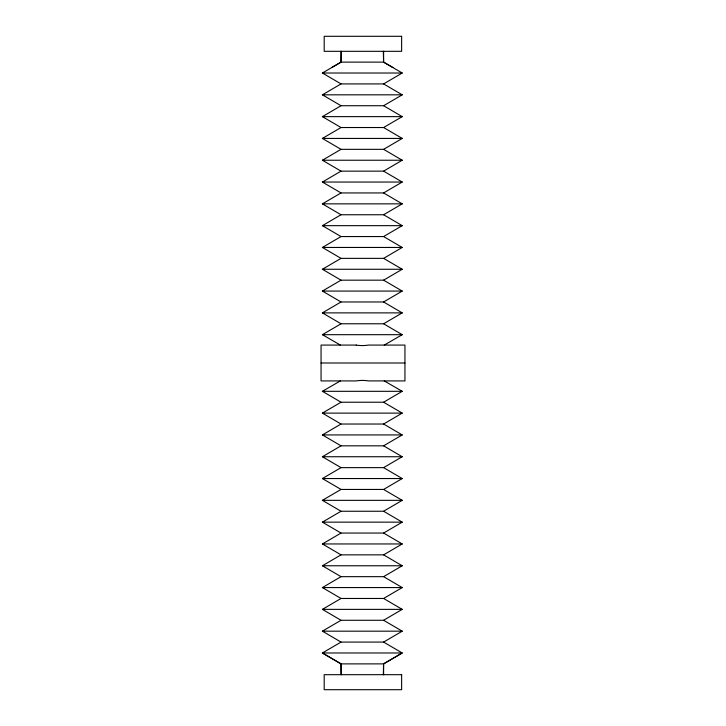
<?xml version="1.0" encoding="UTF-8"?>
<svg xmlns="http://www.w3.org/2000/svg" width="726" height="726" viewBox="0 0 726 726"><rect width="100%" height="100%" fill="white"/><g stroke="black" fill="none" stroke-linecap="round" stroke-linejoin="round"><path stroke-width="1.09" d="M341.284 51.319L341.075 62.118L331.718 67.563M383.346 674.681L383.564 663.882L402.231 652.983L383.609 642.083L341.029 642.083L322.398 652.983L341.029 663.882L383.609 663.882L402.231 652.983L322.398 652.983L341.075 663.882L341.284 674.681M322.398 73.017L341.029 62.118L383.609 62.118L402.231 73.017L383.609 83.917L341.029 83.917L322.398 73.017L402.231 73.017M383.609 83.917L402.231 94.825L383.609 105.724L341.029 105.724L322.398 94.825L341.029 83.917M383.609 236.558L402.231 247.457L383.609 258.365L341.029 258.365L322.398 247.457L341.029 236.558L383.609 236.558L402.231 225.659L383.609 214.751L341.029 214.751L322.398 203.852L341.029 192.944L383.609 192.944L402.231 182.044L383.609 171.145L341.029 171.145L322.398 160.237L341.029 149.338L383.609 149.338L402.231 138.43L383.609 127.531L341.029 127.531L322.398 116.632L341.029 105.724M341.029 149.338L322.398 138.43L341.029 127.531M383.609 127.531L402.231 116.632L383.609 105.724M341.029 192.944L322.398 182.044L341.029 171.145M383.609 171.145L402.231 160.237L383.609 149.338M341.029 236.558L322.398 225.659L341.029 214.751M383.609 214.751L402.231 203.852L383.609 192.944M384.254 345.077L402.231 334.686L383.609 323.778L341.029 323.778L322.398 312.879L341.029 301.971L383.609 301.971L402.231 291.072L383.609 280.172L341.029 280.172L322.398 269.264L341.029 258.365M341.029 301.971L322.398 291.072L341.029 280.172M383.609 280.172L402.231 269.264L383.609 258.365M340.376 345.077L322.398 334.686L341.029 323.778M383.609 323.778L402.231 312.879L383.609 301.971M383.609 489.442L402.231 500.341L383.609 511.249L341.029 511.249L322.398 500.341L341.029 489.442L383.609 489.442L402.231 478.543L383.609 467.635L341.029 467.635L322.398 456.736L341.029 445.828L383.609 445.828L402.231 434.928L383.609 424.029L341.029 424.029L322.398 413.121L341.029 402.222L383.609 402.222L402.231 391.314L384.254 380.923M341.029 445.828L322.398 434.928L341.029 424.029M383.609 424.029L402.231 413.121L383.609 402.222M341.029 489.442L322.398 478.543L341.029 467.635M383.609 467.635L402.231 456.736L383.609 445.828M383.609 511.249L402.231 522.148L383.609 533.056L341.029 533.056L322.398 522.148L341.029 511.249M383.609 533.056L402.231 543.955L383.609 554.855L341.029 554.855L322.398 543.955L341.029 533.056M341.029 576.662L322.398 587.57L341.029 598.469L383.609 598.469L402.231 587.57L383.609 576.662L341.029 576.662L322.398 565.763L341.029 554.855M383.609 598.469L402.231 609.368L383.609 620.276L341.029 620.276L322.398 609.368L341.029 598.469M383.609 576.662L402.231 565.763L383.609 554.855M341.029 642.083L322.398 631.175L341.029 620.276M383.609 642.083L402.231 631.175L383.609 620.276M341.029 402.222L322.398 391.314L340.376 380.923M322.398 94.825L402.231 94.825M322.398 116.632L402.231 116.632M322.398 138.43L402.231 138.43M322.398 160.237L402.231 160.237M322.398 182.044L402.231 182.044M322.398 203.852L402.231 203.852M322.398 225.659L402.231 225.659M322.398 247.457L402.231 247.457M322.398 269.264L402.231 269.264M322.398 291.072L402.231 291.072M322.398 312.879L402.231 312.879M322.398 334.686L402.231 334.686M321.055 363L404.945 363M322.398 391.314L402.231 391.314M322.398 413.121L402.231 413.121M322.398 434.928L402.231 434.928M322.398 456.736L402.231 456.736M322.398 478.543L402.231 478.543M322.398 500.341L402.231 500.341M322.398 522.148L402.231 522.148M322.398 543.955L402.231 543.955M322.398 565.763L402.231 565.763M322.398 587.57L402.231 587.57M322.398 609.368L402.231 609.368M322.398 631.175L402.231 631.175M392.92 67.563L383.564 62.118L383.346 51.319M383.609 51.319L383.609 62.118M383.609 663.882L383.609 674.681M341.029 51.319L341.029 62.118M341.029 663.882L341.029 674.681M401.632 36.3L324.195 36.3L324.195 51.319L401.632 51.319L401.632 36.3M356.167 345.077L321.055 345.077L321.055 380.923L356.167 380.923A38.315 38.315 0 0 1 368.472 380.905L404.945 380.923L404.945 345.077L368.463 345.077A38.315 38.315 0 0 1 356.167 345.095M401.632 674.681L324.195 674.681L324.195 689.7L401.632 689.7L401.632 674.681"/></g></svg>
